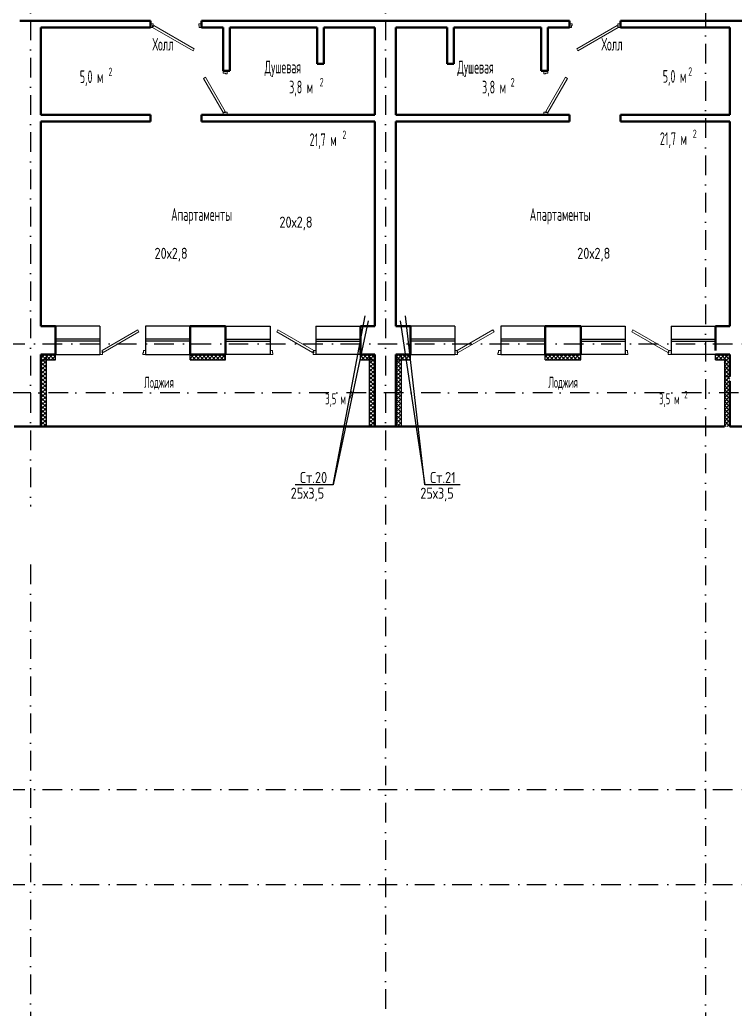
# Model space of a CAD drawing. Extents: x -1560602 to 321118, y -2308202 to -430103.
# Drawn here: x -1515934 to -1503059, y -2210618 to -2192816 of the extents above; entities that cross this region are included whole.
import ezdxf
from ezdxf.enums import TextEntityAlignment as Align

# ---------------------------------------------------------------- set-up
doc = ezdxf.new("R2010")
doc.units = 0
doc.header["$MEASUREMENT"] = 0
doc.linetypes.add('Dot & Dashed', pattern=[670.277762, 352.777767, -176.388884, 0, -141.111112])
doc.linetypes.add('Штрихпунктирная', pattern=[0.670278, 0.352778, -0.176389, 0, -0.141111])
doc.layers.get('0').update_dxf_attribs({"color": 255, "linetype": 'CONTINUOUS'})
doc.layers.add('Двери', color=4, linetype='CONTINUOUS', lineweight=15)
doc.layers.add('стены', color=5, linetype='CONTINUOUS', lineweight=50)
for name, color, linetype in [('Оси', 253, 'Dot & Dashed'), ('отделка', 240, 'CONTINUOUS'), ('Текст', 7, 'CONTINUOUS'), ('Утеплитель', 6, 'CONTINUOUS')]:
    doc.layers.add(name, color=color, linetype=linetype)
doc.styles.get("Standard").update_dxf_attribs({"font": 'spds.shx', "width": 0.7, "height": 250})

msp = doc.modelspace()

# ---------------------------------------------------------------- linework, layer by layer
at = {"color": 0}
for p, q in [((-1510293.6, -2201185.6, 0), (-1509720.6, -2198140.7, 0)), ((-1508643.3, -2201185.6, 0), (-1508992.5, -2198140.7, 0)), ((-1509666.1, -2198234.6, 0), (-1510293.6, -2201185.6, 0)), ((-1509086.4, -2198234.6, 0), (-1508643.3, -2201185.6, 0)), ((-1510293.6, -2201185.6, 0), (-1510977.6, -2201185.6, 0)), ((-1508009.3, -2201185.6, 0), (-1508643.3, -2201185.6, 0))]:
    msp.add_line(p, q, dxfattribs=at)
at = {"layer": 'Двери', "color": 0, "linetype": 'Continuous'}
for p, q in [((-1513533.7, -2192885.9), (-1513583.7, -2192885.9)), ((-1513533.7, -2192915.9), (-1513533.7, -2192885.9)), ((-1512663.7, -2192885.9), (-1512713.7, -2192885.9)), ((-1512713.7, -2192885.9), (-1512713.7, -2192915.9)), ((-1506043.7, -2192885.9), (-1505993.7, -2192885.9)), ((-1505993.7, -2192885.9), (-1505993.7, -2192915.9)), ((-1505173.7, -2192915.9), (-1505173.7, -2192885.9)), ((-1505173.7, -2192885.9), (-1505123.7, -2192885.9)), ((-1513583.7, -2192955.9), (-1513543.7, -2192955.9)), ((-1513543.7, -2192955.9), (-1513543.7, -2192915.9)), ((-1513543.7, -2192915.9), (-1513533.7, -2192915.9)), ((-1513523.7, -2192921.2), (-1513543.7, -2192955.9)), ((-1513543.7, -2192955.9), (-1512816.3, -2193375.9)), ((-1512796.3, -2193341.2), (-1513523.7, -2192921.2)), ((-1512713.7, -2192915.9), (-1512703.7, -2192915.9)), ((-1512703.7, -2192915.9), (-1512703.7, -2192955.9)), ((-1512703.7, -2192955.9), (-1512663.7, -2192955.9)), ((-1506003.7, -2192955.9), (-1506043.7, -2192955.9)), ((-1505993.7, -2192915.9), (-1506003.7, -2192915.9)), ((-1506003.7, -2192915.9), (-1506003.7, -2192955.9)), ((-1505911.2, -2193341.2), (-1505183.7, -2192921.2)), ((-1505163.7, -2192955.9), (-1505891.2, -2193375.9)), ((-1505183.7, -2192921.2), (-1505163.7, -2192955.9)), ((-1505163.7, -2192915.9), (-1505173.7, -2192915.9)), ((-1505163.7, -2192955.9), (-1505163.7, -2192915.9)), ((-1505123.7, -2192955.9), (-1505163.7, -2192955.9)), ((-1512816.3, -2193375.9), (-1512796.3, -2193341.2)), ((-1505891.2, -2193375.9), (-1505911.2, -2193341.2)), ((-1512273.7, -2193775.9), (-1512273.7, -2193735.9)), ((-1512233.7, -2193775.9), (-1512273.7, -2193775.9)), ((-1512233.7, -2193785.9), (-1512233.7, -2193775.9)), ((-1512203.7, -2193735.9), (-1512203.7, -2193785.9)), ((-1506503.7, -2193735.9), (-1506503.7, -2193785.9)), ((-1506473.7, -2193785.9), (-1506473.7, -2193775.9)), ((-1506473.7, -2193775.9), (-1506433.7, -2193775.9)), ((-1506433.7, -2193775.9), (-1506433.7, -2193735.9)), ((-1512628.7, -2193871), (-1512594.1, -2193851)), ((-1512273.7, -2194485.9), (-1512628.7, -2193871)), ((-1512594.1, -2193851), (-1512239.1, -2194465.9)), ((-1512203.7, -2193785.9), (-1512233.7, -2193785.9)), ((-1506503.7, -2193785.9), (-1506473.7, -2193785.9)), ((-1506113.4, -2193851), (-1506468.4, -2194465.9)), ((-1506433.7, -2194485.9), (-1506078.7, -2193871)), ((-1506078.7, -2193871), (-1506113.4, -2193851)), ((-1512239.1, -2194465.9), (-1512273.7, -2194485.9)), ((-1512273.7, -2194525.9), (-1512273.7, -2194485.9)), ((-1512273.7, -2194485.9), (-1512233.7, -2194485.9)), ((-1512233.7, -2194485.9), (-1512233.7, -2194475.9)), ((-1512233.7, -2194475.9), (-1512203.7, -2194475.9)), ((-1512203.7, -2194475.9), (-1512203.7, -2194525.9)), ((-1506473.7, -2194475.9), (-1506503.7, -2194475.9)), ((-1506503.7, -2194475.9), (-1506503.7, -2194525.9)), ((-1506473.7, -2194485.9), (-1506473.7, -2194475.9)), ((-1506433.7, -2194485.9), (-1506473.7, -2194485.9)), ((-1506468.4, -2194465.9), (-1506433.7, -2194485.9)), ((-1506433.7, -2194525.9), (-1506433.7, -2194485.9)), ((-1514453.7, -2198766.2), (-1513808.5, -2198393.7)), ((-1513808.5, -2198393.7), (-1513788.5, -2198428.3)), ((-1511288.9, -2198393.7), (-1511308.9, -2198428.3)), ((-1510643.7, -2198766.2), (-1511288.9, -2198393.7)), ((-1508063.7, -2198766.2), (-1507418.5, -2198393.7)), ((-1507418.5, -2198393.7), (-1507398.5, -2198428.3)), ((-1504898.9, -2198393.7), (-1504918.9, -2198428.3)), ((-1504253.7, -2198766.2), (-1504898.9, -2198393.7)), ((-1513788.5, -2198428.3), (-1514433.7, -2198800.8)), ((-1511308.9, -2198428.3), (-1510663.7, -2198800.8)), ((-1507398.5, -2198428.3), (-1508043.7, -2198800.8)), ((-1504918.9, -2198428.3), (-1504273.7, -2198800.8)), ((-1514443.7, -2198836.2), (-1514493.7, -2198836.2)), ((-1514453.7, -2198766.2), (-1514453.7, -2198806.2)), ((-1514433.7, -2198800.8), (-1514453.7, -2198766.2)), ((-1514453.7, -2198806.2), (-1514443.7, -2198806.2)), ((-1514443.7, -2198806.2), (-1514443.7, -2198836.2)), ((-1513718.7, -2198836.2), (-1513718.7, -2198806.2)), ((-1513718.7, -2198806.2), (-1513708.7, -2198806.2)), ((-1513668.7, -2198836.2), (-1513718.7, -2198836.2)), ((-1513708.7, -2198806.2), (-1513708.7, -2198766.2)), ((-1513708.7, -2198766.2), (-1513668.7, -2198766.2)), ((-1511388.7, -2198766.2), (-1511428.7, -2198766.2)), ((-1511428.7, -2198836.2), (-1511378.7, -2198836.2)), ((-1511388.7, -2198806.2), (-1511388.7, -2198766.2)), ((-1511378.7, -2198806.2), (-1511388.7, -2198806.2)), ((-1511378.7, -2198836.2), (-1511378.7, -2198806.2)), ((-1510663.7, -2198800.8), (-1510643.7, -2198766.2)), ((-1510643.7, -2198806.2), (-1510653.7, -2198806.2)), ((-1510653.7, -2198806.2), (-1510653.7, -2198836.2)), ((-1510653.7, -2198836.2), (-1510603.7, -2198836.2)), ((-1510603.7, -2198766.2), (-1510643.7, -2198766.2)), ((-1510643.7, -2198766.2), (-1510643.7, -2198806.2)), ((-1508103.7, -2198766.2), (-1508063.7, -2198766.2)), ((-1508053.7, -2198836.2), (-1508103.7, -2198836.2)), ((-1508063.7, -2198766.2), (-1508063.7, -2198806.2)), ((-1508043.7, -2198800.8), (-1508063.7, -2198766.2)), ((-1508063.7, -2198806.2), (-1508053.7, -2198806.2)), ((-1508053.7, -2198806.2), (-1508053.7, -2198836.2)), ((-1507328.7, -2198836.2), (-1507328.7, -2198806.2)), ((-1507328.7, -2198806.2), (-1507318.7, -2198806.2)), ((-1507278.7, -2198836.2), (-1507328.7, -2198836.2)), ((-1507318.7, -2198806.2), (-1507318.7, -2198766.2)), ((-1507318.7, -2198766.2), (-1507278.7, -2198766.2)), ((-1504998.7, -2198766.2), (-1505038.7, -2198766.2)), ((-1505038.7, -2198836.2), (-1504988.7, -2198836.2)), ((-1504998.7, -2198806.2), (-1504998.7, -2198766.2)), ((-1504988.7, -2198806.2), (-1504998.7, -2198806.2)), ((-1504988.7, -2198836.2), (-1504988.7, -2198806.2)), ((-1504273.7, -2198800.8), (-1504253.7, -2198766.2)), ((-1504253.7, -2198806.2), (-1504263.7, -2198806.2)), ((-1504263.7, -2198806.2), (-1504263.7, -2198836.2)), ((-1504263.7, -2198836.2), (-1504213.7, -2198836.2)), ((-1504213.7, -2198766.2), (-1504253.7, -2198766.2)), ((-1504253.7, -2198766.2), (-1504253.7, -2198806.2))]:
    msp.add_line(p, q, dxfattribs=at)
at = {"layer": 'Оси', "color": 0, "linetype": 'Штрихпунктирная', "lineweight": -3, "ltscale": 1000}
for p, q in [((-1515743.7, -2186796.2), (-1515743.7, -2201571.1)), ((-1509353.7, -2186796.2), (-1509353.7, -2213001.2)), ((-1503593.7, -2189896.2), (-1503593.7, -2213028)), ((-1556419, -2198646.2), (-1501963.7, -2198646.2)), ((-1496963.7, -2199526.2), (-1556418.9, -2199526.2)), ((-1515743.7, -2202618.6), (-1515743.7, -2213001.2)), ((-1556419, -2206666.2), (-1478918.7, -2206666.2)), ((-1556419, -2208376.2), (-1478918.7, -2208376.2))]:
    msp.add_line(p, q, dxfattribs=at)
at = {"layer": 'отделка', "color": 0, "ltscale": 100}
for p, q in [((-1514493.7, -2198326.2), (-1515293.7, -2198326.2)), ((-1514493.7, -2198326.2), (-1514493.7, -2198836.2)), ((-1513668.7, -2198326.2), (-1513668.7, -2198836.2)), ((-1512868.7, -2198326.2), (-1513668.7, -2198326.2)), ((-1512228.7, -2198326.2), (-1511428.7, -2198326.2)), ((-1511428.7, -2198326.2), (-1511428.7, -2198836.2)), ((-1510603.7, -2198326.2), (-1510603.7, -2198836.2)), ((-1510603.7, -2198326.2), (-1509803.7, -2198326.2)), ((-1508103.7, -2198326.2), (-1508903.7, -2198326.2)), ((-1508103.7, -2198326.2), (-1508103.7, -2198836.2)), ((-1507278.7, -2198326.2), (-1507278.7, -2198836.2)), ((-1506478.7, -2198326.2), (-1507278.7, -2198326.2)), ((-1505838.7, -2198326.2), (-1505038.7, -2198326.2)), ((-1505038.7, -2198326.2), (-1505038.7, -2198836.2)), ((-1504213.7, -2198326.2), (-1504213.7, -2198836.2)), ((-1504213.7, -2198326.2), (-1503413.7, -2198326.2)), ((-1514493.7, -2198561.2), (-1515293.7, -2198561.2)), ((-1512868.7, -2198561.2), (-1513668.7, -2198561.2)), ((-1512228.7, -2198561.2), (-1511428.7, -2198561.2)), ((-1510603.7, -2198561.2), (-1509803.7, -2198561.2)), ((-1508103.7, -2198561.2), (-1508903.7, -2198561.2)), ((-1506478.7, -2198561.2), (-1507278.7, -2198561.2)), ((-1505838.7, -2198561.2), (-1505038.7, -2198561.2)), ((-1504213.7, -2198561.2), (-1503413.7, -2198561.2)), ((-1514493.7, -2198601.2), (-1515293.7, -2198601.2)), ((-1512868.7, -2198601.2), (-1513668.7, -2198601.2)), ((-1512228.7, -2198601.2), (-1511428.7, -2198601.2)), ((-1510603.7, -2198601.2), (-1509803.7, -2198601.2)), ((-1508103.7, -2198601.2), (-1508903.7, -2198601.2)), ((-1506478.7, -2198601.2), (-1507278.7, -2198601.2)), ((-1505838.7, -2198601.2), (-1505038.7, -2198601.2)), ((-1504213.7, -2198601.2), (-1503413.7, -2198601.2)), ((-1515293.7, -2198836.2), (-1514493.7, -2198836.2)), ((-1513668.7, -2198836.2), (-1512868.7, -2198836.2)), ((-1511428.7, -2198836.2), (-1512228.7, -2198836.2)), ((-1509803.7, -2198836.2), (-1510603.7, -2198836.2)), ((-1508903.7, -2198836.2), (-1508103.7, -2198836.2)), ((-1507278.7, -2198836.2), (-1506478.7, -2198836.2)), ((-1505038.7, -2198836.2), (-1505838.7, -2198836.2)), ((-1503413.7, -2198836.2), (-1504213.7, -2198836.2))]:
    msp.add_line(p, q, dxfattribs=at)
at = {"layer": 'стены', "color": 0, "linetype": 'Continuous'}
for p, q in [((-1513583.7, -2192835.9), (-1515933.7, -2192835.9)), ((-1515933.7, -2192835.9), (-1515933.7, -2192835.9)), ((-1509543.7, -2192835.9), (-1512663.7, -2192835.9)), ((-1506043.7, -2192835.9), (-1509543.7, -2192835.9)), ((-1502773.7, -2192835.9), (-1505123.7, -2192835.9)), ((-1515553.7, -2192955.9), (-1513583.7, -2192955.9)), ((-1515553.7, -2194525.9), (-1515553.7, -2192955.9)), ((-1512663.7, -2192955.9), (-1512273.7, -2192955.9)), ((-1512273.7, -2192955.9), (-1512273.7, -2193735.9)), ((-1512153.7, -2193735.9), (-1512153.7, -2192955.9)), ((-1512153.7, -2192955.9), (-1510583.7, -2192955.9)), ((-1510583.7, -2192955.9), (-1510583.7, -2193605.9)), ((-1510463.7, -2193605.9), (-1510463.7, -2192955.9)), ((-1510463.7, -2192955.9), (-1509543.7, -2192955.9)), ((-1510440.8, -2192955.9), (-1509566.8, -2192955.9)), ((-1509543.8, -2194502.9), (-1509543.8, -2192978.9)), ((-1509543.7, -2192955.9), (-1509543.7, -2194525.9)), ((-1509163.7, -2194525.9), (-1509163.7, -2192955.9)), ((-1509163.7, -2192955.9), (-1508243.7, -2192955.9)), ((-1509163.7, -2194502.9), (-1509163.7, -2192978.9)), ((-1508266.7, -2192955.9), (-1509140.7, -2192955.9)), ((-1508243.7, -2192955.9), (-1508243.7, -2193605.9)), ((-1508123.7, -2193605.9), (-1508123.7, -2192955.9)), ((-1508123.7, -2192955.9), (-1506553.7, -2192955.9)), ((-1506553.7, -2192955.9), (-1506553.7, -2193735.9)), ((-1506433.7, -2193735.9), (-1506433.7, -2192955.9)), ((-1506433.7, -2192955.9), (-1506043.7, -2192955.9)), ((-1505123.7, -2192955.9), (-1503153.7, -2192955.9)), ((-1503153.7, -2192955.9), (-1503153.7, -2194525.9)), ((-1510583.7, -2193605.9), (-1510463.7, -2193605.9)), ((-1508243.7, -2193605.9), (-1508123.7, -2193605.9)), ((-1513583.7, -2194525.9), (-1515553.7, -2194525.9)), ((-1515553.7, -2194645.9), (-1513583.7, -2194645.9)), ((-1515553.7, -2198326.2), (-1515553.7, -2194645.9)), ((-1513583.7, -2194525.9), (-1513583.7, -2194645.9)), ((-1513583.7, -2194525.9), (-1513583.7, -2194525.9)), ((-1509543.7, -2194525.9), (-1512663.7, -2194525.9)), ((-1512273.7, -2194525.9), (-1512663.7, -2194525.9)), ((-1512663.7, -2194525.9), (-1512663.7, -2194645.9)), ((-1512663.7, -2194525.9), (-1512663.7, -2194525.9)), ((-1512663.7, -2194645.9), (-1509543.7, -2194645.9)), ((-1509543.7, -2194645.9), (-1509543.7, -2198326.2)), ((-1506553.7, -2194525.9), (-1509163.7, -2194525.9)), ((-1509163.7, -2198326.2), (-1509163.7, -2194645.9)), ((-1509163.7, -2194645.9), (-1506043.7, -2194645.9)), ((-1506043.7, -2194525.9), (-1506433.7, -2194525.9)), ((-1506043.7, -2194550.9), (-1506043.7, -2194525.9)), ((-1506043.7, -2194550.9), (-1506043.7, -2194645.9)), ((-1503153.7, -2194525.9), (-1505123.7, -2194525.9)), ((-1505123.7, -2194550.9), (-1505123.7, -2194525.9)), ((-1505123.7, -2194550.9), (-1505123.7, -2194645.9)), ((-1505123.7, -2194645.9), (-1503153.7, -2194645.9)), ((-1503153.7, -2194645.9), (-1503153.7, -2198326.2)), ((-1515293.7, -2198326.2), (-1515553.7, -2198326.2)), ((-1515293.7, -2198766.2), (-1515293.7, -2198326.2)), ((-1512868.7, -2198766.2), (-1512868.7, -2198326.2)), ((-1512228.7, -2198326.2), (-1512868.7, -2198326.2)), ((-1512228.7, -2198766.2), (-1512228.7, -2198326.2)), ((-1509803.7, -2198766.2), (-1509803.7, -2198326.2)), ((-1509543.7, -2198326.2), (-1509803.7, -2198326.2)), ((-1508903.7, -2198326.2), (-1509163.7, -2198326.2)), ((-1508903.7, -2198766.2), (-1508903.7, -2198326.2)), ((-1506478.7, -2198766.2), (-1506478.7, -2198326.2)), ((-1505838.7, -2198326.2), (-1506478.7, -2198326.2)), ((-1505838.7, -2198766.2), (-1505838.7, -2198326.2)), ((-1503413.7, -2198766.2), (-1503413.7, -2198326.2)), ((-1503153.7, -2198326.2), (-1503413.7, -2198326.2)), ((-1515553.7, -2198836.2), (-1515553.7, -2200136.2)), ((-1515553.7, -2198836.2), (-1515293.7, -2198836.2)), ((-1515553.7, -2198836.2), (-1515553.7, -2198836.2)), ((-1515293.7, -2198836.2), (-1515293.7, -2198766.2)), ((-1515293.7, -2198836.2), (-1515293.7, -2198766.2)), ((-1512868.7, -2198836.2), (-1512868.7, -2198766.2)), ((-1512868.7, -2198836.2), (-1512868.7, -2198766.2)), ((-1512868.7, -2198836.2), (-1512228.7, -2198836.2)), ((-1512228.7, -2198836.2), (-1512228.7, -2198766.2)), ((-1512228.7, -2198836.2), (-1512228.7, -2198766.2)), ((-1509803.7, -2198836.2), (-1509803.7, -2198766.2)), ((-1509803.7, -2198836.2), (-1509803.7, -2198766.2)), ((-1509803.7, -2198836.2), (-1509543.7, -2198836.2)), ((-1509543.7, -2198836.2), (-1509543.7, -2200136.2)), ((-1509163.7, -2198836.2), (-1509163.7, -2200136.2)), ((-1509163.7, -2198836.2), (-1508903.7, -2198836.2)), ((-1508903.7, -2198836.2), (-1508903.7, -2198766.2)), ((-1508903.7, -2198836.2), (-1508903.7, -2198766.2)), ((-1506478.7, -2198836.2), (-1506478.7, -2198766.2)), ((-1506478.7, -2198836.2), (-1506478.7, -2198766.2)), ((-1506478.7, -2198836.2), (-1505838.7, -2198836.2)), ((-1505838.7, -2198836.2), (-1505838.7, -2198766.2)), ((-1505838.7, -2198836.2), (-1505838.7, -2198766.2)), ((-1503413.7, -2198836.2), (-1503153.7, -2198836.2)), ((-1503153.7, -2198836.2), (-1503153.7, -2199236.2)), ((-1503153.7, -2199319), (-1503153.7, -2200136.2)), ((-1516033.7, -2200136.2), (-1515453.7, -2200136.2)), ((-1509643.7, -2200136.2), (-1515453.7, -2200136.2)), ((-1509643.7, -2200136.2), (-1509063.7, -2200136.2)), ((-1503253.7, -2200136.2), (-1509063.7, -2200136.2)), ((-1503153.7, -2200136.2), (-1502773.7, -2200136.2))]:
    msp.add_line(p, q, dxfattribs=at)
at = {"layer": 'стены', "color": 0, "ltscale": 100}
for p, q in [((-1513583.7, -2192835.9), (-1513583.7, -2192955.9)), ((-1512663.7, -2192835.9), (-1512663.7, -2192955.9)), ((-1506043.7, -2192955.9), (-1506043.7, -2192835.9)), ((-1505123.7, -2192835.9), (-1505123.7, -2192955.9)), ((-1512273.7, -2193735.9), (-1512153.7, -2193735.9)), ((-1506553.7, -2193735.9), (-1506433.7, -2193735.9)), ((-1512273.7, -2194525.9), (-1512153.7, -2194525.9)), ((-1506553.7, -2194525.9), (-1506433.7, -2194525.9))]:
    msp.add_line(p, q, dxfattribs=at)
at = {"layer": 'Утеплитель', "color": 0, "linetype": 'Continuous'}
for p, q in [((-1515553.7, -2198837.7), (-1515552.2, -2198836.2)), ((-1515553.7, -2198908.4), (-1515481.5, -2198836.2)), ((-1515553.7, -2198837.7), (-1515552.2, -2198836.2)), ((-1515553.7, -2198908.4), (-1515481.5, -2198836.2)), ((-1515553.7, -2198979.2), (-1515453.7, -2198879.2)), ((-1515522.9, -2198936.2), (-1515553.7, -2198905.4)), ((-1515453.7, -2199005.4), (-1515553.7, -2198905.4)), ((-1515553.7, -2198936.2), (-1515293.7, -2198936.2)), ((-1515452.2, -2198936.2), (-1515552.2, -2198836.2)), ((-1515453.7, -2198934.7), (-1515552.2, -2198836.2)), ((-1515510.8, -2198936.2), (-1515410.8, -2198836.2)), ((-1515381.5, -2198936.2), (-1515481.5, -2198836.2)), ((-1515453.7, -2198864), (-1515481.5, -2198836.2)), ((-1515453.7, -2200136.2), (-1515453.7, -2198836.2)), ((-1515440.1, -2198936.2), (-1515340.1, -2198836.2)), ((-1515310.8, -2198936.2), (-1515410.8, -2198836.2)), ((-1515369.4, -2198936.2), (-1515293.7, -2198860.6)), ((-1515293.7, -2198882.5), (-1515340.1, -2198836.2)), ((-1515298.7, -2198936.2), (-1515293.7, -2198931.3)), ((-1515293.7, -2198936.2), (-1515293.7, -2198836.2)), ((-1512868.7, -2198936.2), (-1512868.7, -2198836.2)), ((-1512868.7, -2198839.7), (-1512865.2, -2198836.2)), ((-1512868.7, -2198910.5), (-1512794.5, -2198836.2)), ((-1512835.9, -2198936.2), (-1512868.7, -2198903.4)), ((-1512868.7, -2198936.2), (-1512228.7, -2198936.2)), ((-1512765.2, -2198936.2), (-1512865.2, -2198836.2)), ((-1512823.8, -2198936.2), (-1512723.8, -2198836.2)), ((-1512694.5, -2198936.2), (-1512794.5, -2198836.2)), ((-1512753.1, -2198936.2), (-1512653.1, -2198836.2)), ((-1512623.8, -2198936.2), (-1512723.8, -2198836.2)), ((-1512682.4, -2198936.2), (-1512582.4, -2198836.2)), ((-1512553.1, -2198936.2), (-1512653.1, -2198836.2)), ((-1512611.6, -2198936.2), (-1512511.6, -2198836.2)), ((-1512482.4, -2198936.2), (-1512582.4, -2198836.2)), ((-1512540.9, -2198936.2), (-1512440.9, -2198836.2)), ((-1512411.6, -2198936.2), (-1512511.6, -2198836.2)), ((-1512470.2, -2198936.2), (-1512370.2, -2198836.2)), ((-1512340.9, -2198936.2), (-1512440.9, -2198836.2)), ((-1512399.5, -2198936.2), (-1512299.5, -2198836.2)), ((-1512270.2, -2198936.2), (-1512370.2, -2198836.2)), ((-1512328.8, -2198936.2), (-1512228.8, -2198836.2)), ((-1512228.7, -2198907), (-1512299.5, -2198836.2)), ((-1512258.1, -2198936.2), (-1512228.7, -2198906.8)), ((-1512228.7, -2198836.3), (-1512228.8, -2198836.2)), ((-1512228.7, -2198936.2), (-1512228.7, -2198836.2)), ((-1509803.7, -2198936.2), (-1509803.7, -2198836.2)), ((-1509803.7, -2198886), (-1509753.9, -2198836.2)), ((-1509724.6, -2198936.2), (-1509803.7, -2198857.1)), ((-1509795.4, -2198936.2), (-1509803.7, -2198927.8)), ((-1509803.7, -2198936.2), (-1509543.7, -2198936.2)), ((-1509783.2, -2198936.2), (-1509683.2, -2198836.2)), ((-1509653.9, -2198936.2), (-1509753.9, -2198836.2)), ((-1509712.5, -2198936.2), (-1509612.5, -2198836.2)), ((-1509583.2, -2198936.2), (-1509683.2, -2198836.2)), ((-1509643.7, -2198836.2), (-1509643.7, -2200136.2)), ((-1509643.7, -2198867.4), (-1509612.5, -2198836.2)), ((-1509643.7, -2198938.1), (-1509543.7, -2198838.1)), ((-1509543.7, -2198975.7), (-1509643.7, -2198875.7)), ((-1509643.7, -2199008.9), (-1509543.7, -2198908.9)), ((-1509641.8, -2198936.2), (-1509543.7, -2198838.1)), ((-1509543.7, -2198905), (-1509612.5, -2198836.2)), ((-1509543.7, -2198905), (-1509612.5, -2198836.2)), ((-1509571.1, -2198936.2), (-1509543.7, -2198908.9)), ((-1509163.7, -2198882.4), (-1509117.5, -2198836.2)), ((-1509163.7, -2198882.4), (-1509117.5, -2198836.2)), ((-1509163.7, -2198953.1), (-1509063.7, -2198853.1)), ((-1509088.2, -2198936.2), (-1509163.7, -2198860.7)), ((-1509063.7, -2198960.7), (-1509163.7, -2198860.7)), ((-1509163.7, -2199023.8), (-1509063.7, -2198923.8)), ((-1509159, -2198936.2), (-1509163.7, -2198931.4)), ((-1509063.7, -2199031.4), (-1509163.7, -2198931.4)), ((-1509163.7, -2198936.2), (-1508903.7, -2198936.2)), ((-1509146.8, -2198936.2), (-1509046.8, -2198836.2)), ((-1509017.5, -2198936.2), (-1509117.5, -2198836.2)), ((-1509063.7, -2198890), (-1509117.5, -2198836.2)), ((-1509076.1, -2198936.2), (-1508976.1, -2198836.2)), ((-1509063.7, -2200136.2), (-1509063.7, -2198836.2)), ((-1508946.8, -2198936.2), (-1509046.8, -2198836.2)), ((-1509005.4, -2198936.2), (-1508905.4, -2198836.2)), ((-1508903.7, -2198908.6), (-1508976.1, -2198836.2)), ((-1508934.7, -2198936.2), (-1508903.7, -2198905.3)), ((-1508903.7, -2198837.9), (-1508905.4, -2198836.2)), ((-1508903.7, -2198936.2), (-1508903.7, -2198836.2)), ((-1506478.7, -2198936.2), (-1506478.7, -2198836.2)), ((-1506478.7, -2198884.4), (-1506430.5, -2198836.2)), ((-1506401.2, -2198936.2), (-1506478.7, -2198858.7)), ((-1506471.9, -2198936.2), (-1506478.7, -2198929.4)), ((-1506478.7, -2198936.2), (-1505838.7, -2198936.2)), ((-1506459.8, -2198936.2), (-1506359.8, -2198836.2)), ((-1506330.5, -2198936.2), (-1506430.5, -2198836.2)), ((-1506389.1, -2198936.2), (-1506289.1, -2198836.2)), ((-1506259.8, -2198936.2), (-1506359.8, -2198836.2)), ((-1506318.4, -2198936.2), (-1506218.4, -2198836.2)), ((-1506189.1, -2198936.2), (-1506289.1, -2198836.2)), ((-1506247.7, -2198936.2), (-1506147.7, -2198836.2)), ((-1506118.4, -2198936.2), (-1506218.4, -2198836.2)), ((-1506177, -2198936.2), (-1506077, -2198836.2)), ((-1506047.7, -2198936.2), (-1506147.7, -2198836.2)), ((-1506106.3, -2198936.2), (-1506006.3, -2198836.2)), ((-1505977, -2198936.2), (-1506077, -2198836.2)), ((-1506035.6, -2198936.2), (-1505935.6, -2198836.2)), ((-1505906.3, -2198936.2), (-1506006.3, -2198836.2)), ((-1505964.8, -2198936.2), (-1505864.8, -2198836.2)), ((-1505838.7, -2198933), (-1505935.6, -2198836.2)), ((-1505894.1, -2198936.2), (-1505838.7, -2198880.8)), ((-1505838.7, -2198862.3), (-1505864.8, -2198836.2)), ((-1505838.7, -2198936.2), (-1505838.7, -2198836.2)), ((-1503413.7, -2198936.2), (-1503413.7, -2198836.2)), ((-1503413.7, -2198860), (-1503390, -2198836.2)), ((-1503413.7, -2198930.7), (-1503319.3, -2198836.2)), ((-1503360.7, -2198936.2), (-1503413.7, -2198883.2)), ((-1503413.7, -2198936.2), (-1503253.7, -2198936.2)), ((-1503290, -2198936.2), (-1503390, -2198836.2)), ((-1503348.5, -2198936.2), (-1503253.7, -2198841.4)), ((-1503253.7, -2198901.7), (-1503319.3, -2198836.2)), ((-1503277.8, -2198936.2), (-1503253.7, -2198912.1)), ((-1503253.7, -2198841.4), (-1503248.5, -2198836.2)), ((-1503253.7, -2198912.1), (-1503177.8, -2198836.2)), ((-1503238.6, -2198916.9), (-1503253.7, -2198901.7)), ((-1503253.7, -2198936.2), (-1503253.7, -2199236.2)), ((-1503253.7, -2198982.8), (-1503207.1, -2198936.2)), ((-1503207.4, -2198877.3), (-1503248.5, -2198836.2)), ((-1503219.3, -2198936.2), (-1503238.6, -2198916.9)), ((-1503153.7, -2199001.7), (-1503219.3, -2198936.2)), ((-1503153.7, -2198931), (-1503207.4, -2198877.3)), ((-1503207.1, -2198936.2), (-1503153.7, -2198882.8)), ((-1503176.3, -2198837.8), (-1503177.8, -2198836.2)), ((-1503153.7, -2198860.3), (-1503176.3, -2198837.8)), ((-1515553.7, -2199049.9), (-1515453.7, -2198949.9)), ((-1515453.7, -2199076.1), (-1515553.7, -2198976.1)), ((-1515553.7, -2199120.6), (-1515453.7, -2199020.6)), ((-1515453.7, -2199146.8), (-1515553.7, -2199046.8)), ((-1515553.7, -2199191.3), (-1515453.7, -2199091.3)), ((-1509543.7, -2199046.4), (-1509643.7, -2198946.4)), ((-1509643.7, -2199079.6), (-1509543.7, -2198979.6)), ((-1509543.7, -2199117.1), (-1509643.7, -2199017.1)), ((-1509643.7, -2199150.3), (-1509543.7, -2199050.3)), ((-1509543.7, -2199187.8), (-1509643.7, -2199087.8)), ((-1509163.7, -2199094.5), (-1509063.7, -2198994.5)), ((-1509063.7, -2199102.1), (-1509163.7, -2199002.1)), ((-1509163.7, -2199165.3), (-1509063.7, -2199065.3)), ((-1509063.7, -2199172.8), (-1509163.7, -2199072.8)), ((-1503253.7, -2199053.5), (-1503153.7, -2198953.5)), ((-1503153.7, -2199072.4), (-1503253.7, -2198972.4)), ((-1503253.7, -2199124.2), (-1503153.7, -2199024.2)), ((-1503153.7, -2199143.2), (-1503253.7, -2199043.2)), ((-1503253.7, -2199194.9), (-1503153.7, -2199094.9)), ((-1503153.7, -2199213.9), (-1503253.7, -2199113.9)), ((-1515453.7, -2199217.5), (-1515553.7, -2199117.5)), ((-1515553.7, -2199262), (-1515453.7, -2199162)), ((-1515453.7, -2199288.2), (-1515553.7, -2199188.2)), ((-1515553.7, -2199332.7), (-1515453.7, -2199232.7)), ((-1515453.7, -2199358.9), (-1515553.7, -2199258.9)), ((-1509643.7, -2199221), (-1509543.7, -2199121)), ((-1509543.7, -2199258.5), (-1509643.7, -2199158.5)), ((-1509643.7, -2199291.7), (-1509543.7, -2199191.7)), ((-1509543.7, -2199329.2), (-1509643.7, -2199229.2)), ((-1509643.7, -2199362.4), (-1509543.7, -2199262.4)), ((-1509163.7, -2199236), (-1509063.7, -2199136)), ((-1509063.7, -2199243.6), (-1509163.7, -2199143.6)), ((-1509163.7, -2199306.7), (-1509063.7, -2199206.7)), ((-1509063.7, -2199314.3), (-1509163.7, -2199214.3)), ((-1509163.7, -2199377.4), (-1509063.7, -2199277.4)), ((-1509063.7, -2199385), (-1509163.7, -2199285)), ((-1503202.1, -2199236.2), (-1503253.7, -2199184.6)), ((-1503253.7, -2199236.2), (-1503253.7, -2200136.2)), ((-1503253.7, -2199236.2), (-1503153.7, -2199236.2)), ((-1503253.7, -2199236.2), (-1503153.7, -2199236.2)), ((-1503253.7, -2199265.7), (-1503237.6, -2199249.5)), ((-1503153.7, -2199355.3), (-1503253.7, -2199255.3)), ((-1503253.7, -2199336.4), (-1503198.9, -2199281.6)), ((-1503237.6, -2199249.5), (-1503224.3, -2199236.2)), ((-1503224.3, -2199236.2), (-1503153.7, -2199165.7)), ((-1503153.7, -2199284.6), (-1503202.1, -2199236.2)), ((-1503198.9, -2199281.6), (-1503153.7, -2199236.4)), ((-1515553.7, -2199403.4), (-1515453.7, -2199303.4)), ((-1515453.7, -2199429.7), (-1515553.7, -2199329.7)), ((-1515553.7, -2199474.1), (-1515453.7, -2199374.1)), ((-1515453.7, -2199500.4), (-1515553.7, -2199400.4)), ((-1515553.7, -2199544.8), (-1515453.7, -2199444.8)), ((-1515453.7, -2199571.1), (-1515553.7, -2199471.1)), ((-1509543.7, -2199400), (-1509643.7, -2199300)), ((-1509643.7, -2199433.1), (-1509543.7, -2199333.1)), ((-1509543.7, -2199470.7), (-1509643.7, -2199370.7)), ((-1509643.7, -2199503.8), (-1509543.7, -2199403.8)), ((-1509543.7, -2199541.4), (-1509643.7, -2199441.4)), ((-1509163.7, -2199448.1), (-1509063.7, -2199348.1)), ((-1509063.7, -2199455.7), (-1509163.7, -2199355.7)), ((-1509163.7, -2199518.8), (-1509063.7, -2199418.8)), ((-1509063.7, -2199526.4), (-1509163.7, -2199426.4)), ((-1503253.7, -2199407.1), (-1503160.2, -2199313.6)), ((-1503153.7, -2199426), (-1503253.7, -2199326)), ((-1503253.7, -2199477.8), (-1503153.7, -2199377.8)), ((-1503153.7, -2199496.7), (-1503253.7, -2199396.7)), ((-1503253.7, -2199548.5), (-1503153.7, -2199448.5)), ((-1503153.7, -2199567.4), (-1503253.7, -2199467.4)), ((-1503160.2, -2199313.6), (-1503153.7, -2199307.1)), ((-1515553.7, -2199615.6), (-1515453.7, -2199515.6)), ((-1515453.7, -2199641.8), (-1515553.7, -2199541.8)), ((-1515553.7, -2199686.3), (-1515453.7, -2199586.3)), ((-1515453.7, -2199712.5), (-1515553.7, -2199612.5)), ((-1509643.7, -2199574.5), (-1509543.7, -2199474.5)), ((-1509543.7, -2199612.1), (-1509643.7, -2199512.1)), ((-1509643.7, -2199645.3), (-1509543.7, -2199545.3)), ((-1509543.7, -2199682.8), (-1509643.7, -2199582.8)), ((-1509643.7, -2199716), (-1509543.7, -2199616)), ((-1509163.7, -2199589.5), (-1509063.7, -2199489.5)), ((-1509063.7, -2199597.1), (-1509163.7, -2199497.1)), ((-1509163.7, -2199660.2), (-1509063.7, -2199560.2)), ((-1509063.7, -2199667.8), (-1509163.7, -2199567.8)), ((-1509163.7, -2199730.9), (-1509063.7, -2199630.9)), ((-1509063.7, -2199738.5), (-1509163.7, -2199638.5)), ((-1503253.7, -2199619.2), (-1503153.7, -2199519.2)), ((-1503153.7, -2199638.1), (-1503253.7, -2199538.1)), ((-1503253.7, -2199689.9), (-1503153.7, -2199589.9)), ((-1503153.7, -2199708.8), (-1503253.7, -2199608.8)), ((-1515553.7, -2199757), (-1515453.7, -2199657)), ((-1515453.7, -2199783.2), (-1515553.7, -2199683.2)), ((-1515553.7, -2199827.7), (-1515453.7, -2199727.7)), ((-1515453.7, -2199853.9), (-1515553.7, -2199753.9)), ((-1515553.7, -2199898.4), (-1515453.7, -2199798.4)), ((-1515453.7, -2199924.6), (-1515553.7, -2199824.6)), ((-1509543.7, -2199753.5), (-1509643.7, -2199653.5)), ((-1509643.7, -2199786.7), (-1509543.7, -2199686.7)), ((-1509543.7, -2199824.2), (-1509643.7, -2199724.2)), ((-1509643.7, -2199857.4), (-1509543.7, -2199757.4)), ((-1509543.7, -2199894.9), (-1509643.7, -2199794.9)), ((-1509643.7, -2199928.1), (-1509543.7, -2199828.1)), ((-1509163.7, -2199801.6), (-1509063.7, -2199701.6)), ((-1509063.7, -2199809.2), (-1509163.7, -2199709.2)), ((-1509163.7, -2199872.4), (-1509063.7, -2199772.4)), ((-1509063.7, -2199880), (-1509163.7, -2199780)), ((-1503253.7, -2199760.6), (-1503153.7, -2199660.6)), ((-1503153.7, -2199779.5), (-1503253.7, -2199679.5)), ((-1503253.7, -2199831.3), (-1503153.7, -2199731.3)), ((-1503153.7, -2199850.3), (-1503253.7, -2199750.3)), ((-1503253.7, -2199902.1), (-1503153.7, -2199802.1)), ((-1503153.7, -2199921), (-1503253.7, -2199821)), ((-1515553.7, -2199969.1), (-1515453.7, -2199869.1)), ((-1515453.7, -2199995.3), (-1515553.7, -2199895.3)), ((-1515553.7, -2200039.8), (-1515453.7, -2199939.8)), ((-1515453.7, -2200066), (-1515553.7, -2199966)), ((-1509543.7, -2199965.6), (-1509643.7, -2199865.6)), ((-1509643.7, -2199998.8), (-1509543.7, -2199898.8)), ((-1509543.7, -2200036.4), (-1509643.7, -2199936.4)), ((-1509643.7, -2200069.5), (-1509543.7, -2199969.5)), ((-1509543.7, -2200107.1), (-1509643.7, -2200007.1)), ((-1509163.7, -2199943.1), (-1509063.7, -2199843.1)), ((-1509063.7, -2199950.7), (-1509163.7, -2199850.7)), ((-1509163.7, -2200013.8), (-1509063.7, -2199913.8)), ((-1509063.7, -2200021.4), (-1509163.7, -2199921.4)), ((-1509163.7, -2200084.5), (-1509063.7, -2199984.5)), ((-1509063.7, -2200092.1), (-1509163.7, -2199992.1)), ((-1503253.7, -2199972.8), (-1503153.7, -2199872.8)), ((-1503153.7, -2199991.7), (-1503253.7, -2199891.7)), ((-1503253.7, -2200043.5), (-1503153.7, -2199943.5)), ((-1503153.7, -2200062.4), (-1503253.7, -2199962.4)), ((-1515553.7, -2200110.5), (-1515453.7, -2200010.5)), ((-1515454.3, -2200136.2), (-1515553.7, -2200036.8)), ((-1515525, -2200136.2), (-1515553.7, -2200107.5)), ((-1515508.7, -2200136.2), (-1515453.7, -2200081.2)), ((-1509585.3, -2200136.2), (-1509643.7, -2200077.8)), ((-1509639.7, -2200136.2), (-1509543.7, -2200040.2)), ((-1509569, -2200136.2), (-1509543.7, -2200110.9)), ((-1509090.3, -2200136.2), (-1509163.7, -2200062.8)), ((-1509161, -2200136.2), (-1509163.7, -2200133.5)), ((-1509144.7, -2200136.2), (-1509063.7, -2200055.2)), ((-1509074, -2200136.2), (-1509063.7, -2200125.9)), ((-1503253.7, -2200114.2), (-1503153.7, -2200014.2)), ((-1503153.7, -2200133.1), (-1503253.7, -2200033.1)), ((-1503221.3, -2200136.2), (-1503253.7, -2200103.8)), ((-1503205, -2200136.2), (-1503153.7, -2200084.9))]:
    msp.add_line(p, q, dxfattribs=at)

# ---------------------------------------------------------------- texts
at = {"color": 0}
for s, p in [('20х2,8', (-1511261.7, -2196556.9)), ('20х2,8', (-1513509.7, -2197117.7)), ('20х2,8', (-1505903, -2197117.7)), ('25х3,5', (-1511058.7, -2201435)), ('25х3,5', (-1508727, -2201435))]:
    msp.add_text(s, height=200, dxfattribs=at).set_placement(p)
for s, p in [('Ст.20', (-1510646.2, -2201051.9, 0)), ('Ст.21', (-1508319, -2201051.9, 0))]:
    msp.add_text(s, height=200, dxfattribs=at).set_placement(p, align=Align.MIDDLE_CENTER)
at = {"layer": 'Текст', "color": 0, "linetype": 'Continuous', "width": 0.7}
for s, height, p in [('Холл', 230, (-1513545.4, -2193370.6)), ('Холл', 230, (-1505465.7, -2193370.6)), ('Душевая', 230, (-1511527.4, -2193780.9)), ('Душевая', 230, (-1508058.5, -2193782.9)), ('5,0 м', 230, (-1514853.2, -2193955.3)), ('2', 151.8, (-1514337.8, -2193828.8)), ('5,0 м', 230, (-1504363, -2193948.9)), ('2', 151.8, (-1503901.8, -2193822.4)), ('3,8 м', 230, (-1511085, -2194140.7)), ('2', 151.8, (-1510536.3, -2194014.2)), ('3,8 м', 230, (-1507613.5, -2194142.7)), ('2', 151.8, (-1507099.1, -2194016.2)), ('2', 151.8, (-1510127.1, -2194961.1)), ('21,7 м', 230, (-1504413.5, -2195069.2)), ('2', 151.8, (-1503822.7, -2194942.7)), ('21,7 м', 230, (-1510717.9, -2195087.6)), ('Апартаменты', 230, (-1513209.3, -2196433.8)), ('Апартаменты', 230, (-1506756.3, -2196433.8)), ('Лоджия', 200, (-1513695.6, -2199438.6)), ('Лоджия', 200, (-1506423.2, -2199438.6)), ('3,5 м', 200, (-1510436.5, -2199736.5)), ('2', 132, (-1510000.5, -2199626.5)), ('3,5 м', 200, (-1504428.8, -2199736.5)), ('2', 132, (-1503975.8, -2199626.5))]:
    msp.add_text(s, height=height, dxfattribs=at).set_placement(p)

doc.saveas('drawing.dxf')
